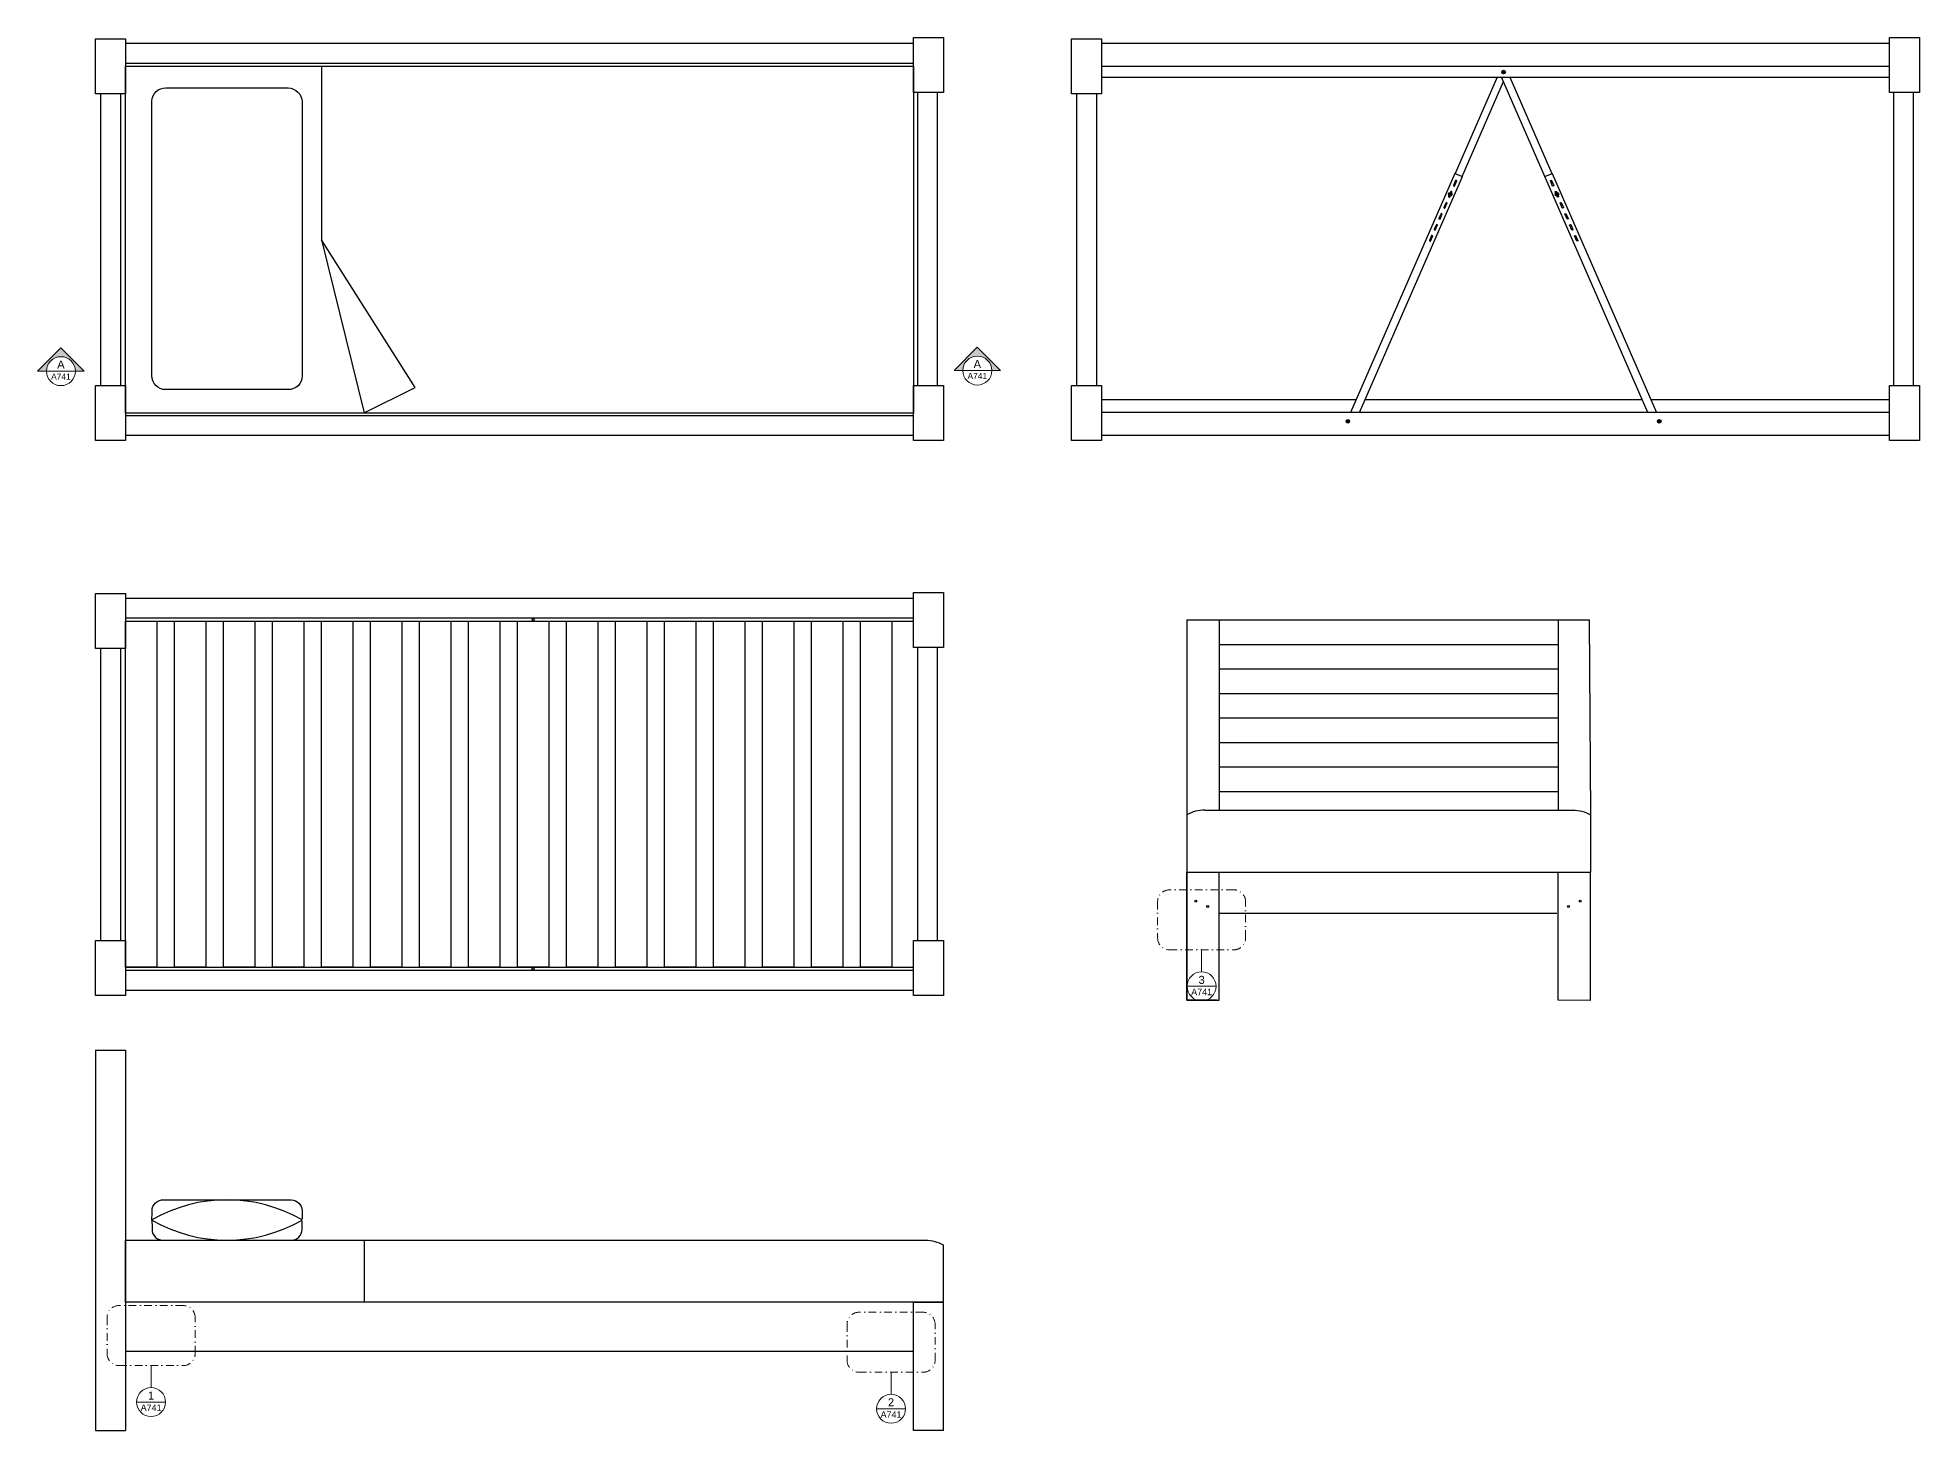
# Model space of a CAD drawing. Header units: centimetres. Extents: x -1245 to 705, y -309 to 797.
# Drawn here: x -707.3 to -237, y 248.2 to 596.1 of the extents above; entities that cross this region are included whole.
import ezdxf
from ezdxf.enums import TextEntityAlignment as Align

# ---------------------------------------------------------------- set-up
doc = ezdxf.new("R2010")
doc.units = ezdxf.units.CM
doc.header["$MEASUREMENT"] = 0
doc.linetypes.add('TRATTOPUNTO', pattern=[25.4, 12.7, -6.35, 0, -6.35])
doc.layers.add('A-ANNO-SYMB', color=3, linetype='Continuous', lineweight=18)
doc.layers.add('struttura', color=7, linetype='Continuous')
doc.styles.add('ARIAL', font='Arial.ttf')
doc.styles.get("Standard").update_dxf_attribs({"font": 'Arial.ttf'})

# ---------------------------------------------------------------- blocks, each defined once
blk = doc.blocks.new('SYMBOL')
at = {"layer": 'A-ANNO-SYMB', "linetype": 'Continuous', "lineweight": 20}
h = blk.add_hatch(color=256, dxfattribs=at)
h.dxf.hatch_style = 1
h.paths.add_polyline_path([(11.206, 4.948), (11.316, 4.948, -1), (11.678, 4.948), (11.788, 4.948), (11.497, 5.241)])
at = {"linetype": 'Continuous', "lineweight": 20}
blk.add_line((11.316, 4.948), (11.678, 4.948), dxfattribs=at)
at = {"layer": 'A-ANNO-SYMB', "linetype": 'Continuous', "lineweight": 20}
for p, q in [((11.206, 4.948), (11.497, 5.241)), ((11.788, 4.948), (11.497, 5.241)), ((11.316, 4.948), (11.206, 4.948)), ((11.678, 4.948), (11.788, 4.948))]:
    blk.add_line(p, q, dxfattribs=at)
blk.add_circle((11.497, 4.948), 0.181, dxfattribs=at)
for tag, p in [('TAVOLA', (11.497, 5.08)), ('SEZIONE', (11.497, 4.918))]:
    blk.add_attdef(tag, text='', height=0.1, dxfattribs=at).set_placement(p, align=Align.TOP_CENTER)
blk = doc.blocks.new('DETAGLI')
at = {"layer": 'A-ANNO-SYMB', "linetype": 'Continuous'}
blk.add_line((486.7, 356.2), (504.8, 356.2), dxfattribs=at)
blk.add_circle((495.7, 356.2), 9.05, dxfattribs=at)
for tag, p in [('SEZIONE', (495.7, 354.7)), ('TAVOLA', (495.7, 362.8))]:
    blk.add_attdef(tag, text='', height=5, dxfattribs=at).set_placement(p, align=Align.TOP_CENTER)

msp = doc.modelspace()

# ---------------------------------------------------------------- linework, layer by layer
for p, q in [((-441.45, 588.95), (-244.54, 588.95)), ((-441.45, 586.25), (-244.54, 586.25)), ((-353.09, 562.2), (-351.25, 561.4)), ((-330.64, 561.4), (-328.81, 562.2)), ((-441.45, 505.74), (-377.74, 505.74)), ((-375.56, 505.74), (-306.34, 505.74)), ((-304.16, 505.74), (-244.54, 505.74))]:
    msp.add_line(p, q)
for points in [[(-342.53, 586.25), (-353.04, 562.18)], [(-351.3, 561.42), (-340.95, 585.13)], [(-330.6, 561.42), (-341.44, 586.25)], [(-339.37, 586.25), (-328.86, 562.18)], [(-353.09, 562.2), (-379.17, 502.46)], [(-376.99, 502.46), (-351.25, 561.4)], [(-304.91, 502.46), (-330.64, 561.4)], [(-328.81, 562.2), (-302.72, 502.46)]]:
    msp.add_lwpolyline(points)
for points in [[(-340.77, 587.55), (-340.89, 587.55, -0.414214), (-340.9, 587.56), (-340.9, 587.68, 0.414214), (-340.91, 587.69), (-340.99, 587.69, 0.414214), (-341, 587.68), (-341, 587.56, -0.414214), (-341.01, 587.55), (-341.13, 587.55, 0.414214), (-341.14, 587.54), (-341.14, 587.46, 0.414214), (-341.13, 587.45), (-341.01, 587.45, -0.414214), (-341, 587.44), (-341, 587.32, 0.414214), (-340.99, 587.31), (-340.91, 587.31, 0.414214), (-340.9, 587.32), (-340.9, 587.44, -0.414214), (-340.89, 587.45), (-340.77, 587.45, 0.414214), (-340.76, 587.46), (-340.76, 587.54, 0.414214)], [(-340.77, 587.55), (-340.89, 587.55, -0.414214), (-340.9, 587.56), (-340.9, 587.68, 0.414214), (-340.91, 587.69), (-340.99, 587.69, 0.414214), (-341, 587.68), (-341, 587.56, -0.414214), (-341.01, 587.55), (-341.13, 587.55, 0.414214), (-341.14, 587.54), (-341.14, 587.46, 0.414214), (-341.13, 587.45), (-341.01, 587.45, -0.414214), (-341, 587.44), (-341, 587.32, 0.414214), (-340.99, 587.31), (-340.91, 587.31, 0.414214), (-340.9, 587.32), (-340.9, 587.44, -0.414214), (-340.89, 587.45), (-340.77, 587.45, 0.414214), (-340.76, 587.46), (-340.76, 587.54, 0.414214)], [(-352.68, 560.39), (-352.86, 560.47, 0.414214), (-352.93, 560.44), (-353.49, 559.16, 0.414214), (-353.46, 559.09), (-353.28, 559.01, 0.414214), (-353.21, 559.04), (-352.65, 560.32, 0.414214)], [(-329.22, 560.39), (-329.03, 560.47, -0.414214), (-328.97, 560.44), (-328.41, 559.16, -0.414214), (-328.43, 559.09), (-328.62, 559.01, -0.414214), (-328.68, 559.04), (-329.24, 560.32, -0.414214)], [(-355.08, 554.89), (-355.26, 554.97, 0.414214), (-355.33, 554.94), (-355.89, 553.66, 0.414214), (-355.86, 553.59), (-355.68, 553.51, 0.414214), (-355.62, 553.54), (-355.06, 554.82, 0.414214)], [(-354.09, 557.04), (-354.21, 557.04, -0.414214), (-354.22, 557.05), (-354.22, 557.17, 0.414214), (-354.23, 557.18), (-354.31, 557.18, 0.414214), (-354.32, 557.17), (-354.32, 557.05, -0.414214), (-354.33, 557.04), (-354.46, 557.04, 0.414214), (-354.47, 557.03), (-354.47, 556.95, 0.414214), (-354.46, 556.94), (-354.33, 556.94, -0.414214), (-354.32, 556.93), (-354.32, 556.81, 0.414214), (-354.31, 556.8), (-354.23, 556.8, 0.414214), (-354.22, 556.81), (-354.22, 556.93, -0.414214), (-354.21, 556.94), (-354.09, 556.94, 0.414214), (-354.08, 556.95), (-354.08, 557.03, 0.414214)], [(-327.81, 557.04), (-327.69, 557.04, 0.414214), (-327.68, 557.05), (-327.68, 557.17, -0.414214), (-327.67, 557.18), (-327.59, 557.18, -0.414214), (-327.58, 557.17), (-327.58, 557.05, 0.414214), (-327.57, 557.04), (-327.44, 557.04, -0.414214), (-327.43, 557.03), (-327.43, 556.95, -0.414214), (-327.44, 556.94), (-327.57, 556.94, 0.414214), (-327.58, 556.93), (-327.58, 556.81, -0.414214), (-327.59, 556.8), (-327.67, 556.8, -0.414214), (-327.68, 556.81), (-327.68, 556.93, 0.414214), (-327.69, 556.94), (-327.81, 556.94, -0.414214), (-327.82, 556.95), (-327.82, 557.03, -0.414214)], [(-326.82, 554.89), (-326.63, 554.97, -0.414214), (-326.57, 554.94), (-326.01, 553.66, -0.414214), (-326.03, 553.59), (-326.22, 553.51, -0.414214), (-326.28, 553.54), (-326.84, 554.82, -0.414214)], [(-356.28, 552.14), (-356.46, 552.22, 0.414214), (-356.53, 552.19), (-357.09, 550.91, 0.414214), (-357.07, 550.84), (-356.88, 550.76, 0.414214), (-356.82, 550.79), (-356.26, 552.07, 0.414214)], [(-325.62, 552.14), (-325.43, 552.22, -0.414214), (-325.37, 552.19), (-324.81, 550.91, -0.414214), (-324.83, 550.84), (-325.02, 550.76, -0.414214), (-325.08, 550.79), (-325.64, 552.07, -0.414214)], [(-358.68, 546.64), (-358.87, 546.72, 0.414214), (-358.93, 546.69), (-359.49, 545.41, 0.414214), (-359.47, 545.34), (-359.28, 545.26, 0.414214), (-359.22, 545.29), (-358.66, 546.57, 0.414214)], [(-357.48, 549.39), (-357.67, 549.47, 0.414214), (-357.73, 549.44), (-358.29, 548.16, 0.414214), (-358.27, 548.09), (-358.08, 548.01, 0.414214), (-358.02, 548.04), (-357.46, 549.32, 0.414214)], [(-324.42, 549.39), (-324.23, 549.47, -0.414214), (-324.17, 549.44), (-323.61, 548.16, -0.414214), (-323.63, 548.09), (-323.82, 548.01, -0.414214), (-323.88, 548.04), (-324.44, 549.32, -0.414214)], [(-323.22, 546.64), (-323.03, 546.72, -0.414214), (-322.97, 546.69), (-322.41, 545.41, -0.414214), (-322.43, 545.34), (-322.61, 545.26, -0.414214), (-322.68, 545.29), (-323.24, 546.57, -0.414214)], [(-379.67, 500.32), (-379.8, 500.32, -0.414214), (-379.81, 500.33), (-379.81, 500.45, 0.414214), (-379.82, 500.46), (-379.9, 500.46, 0.414214), (-379.91, 500.45), (-379.91, 500.33, -0.414214), (-379.92, 500.32), (-380.04, 500.32, 0.414214), (-380.05, 500.31), (-380.05, 500.23, 0.414214), (-380.04, 500.22), (-379.92, 500.22, -0.414214), (-379.91, 500.21), (-379.91, 500.09, 0.414214), (-379.9, 500.08), (-379.82, 500.08, 0.414214), (-379.81, 500.09), (-379.81, 500.21, -0.414214), (-379.8, 500.22), (-379.67, 500.22, 0.414214), (-379.66, 500.23), (-379.66, 500.31, 0.414214)], [(-301.86, 500.32), (-301.98, 500.32, -0.414214), (-301.99, 500.33), (-301.99, 500.45, 0.414214), (-302, 500.46), (-302.08, 500.46, 0.414214), (-302.09, 500.45), (-302.09, 500.33, -0.414214), (-302.1, 500.32), (-302.22, 500.32, 0.414214), (-302.23, 500.31), (-302.23, 500.23, 0.414214), (-302.22, 500.22), (-302.1, 500.22, -0.414214), (-302.09, 500.21), (-302.09, 500.09, 0.414214), (-302.08, 500.08), (-302, 500.08, 0.414214), (-301.99, 500.09), (-301.99, 500.21, -0.414214), (-301.98, 500.22), (-301.86, 500.22, 0.414214), (-301.85, 500.23), (-301.85, 500.31, 0.414214)]]:
    msp.add_lwpolyline(points, format="xyb", close=True)
for points in [[(-354.58, 556.66), (-354.69, 556.41, 0.414214), (-354.66, 556.34), (-354.48, 556.26, 0.414214), (-354.41, 556.29), (-354.3, 556.54)], [(-353.96, 557.32), (-353.85, 557.57, 0.414214), (-353.88, 557.64), (-354.06, 557.72, 0.414214), (-354.13, 557.69), (-354.24, 557.44)], [(-327.93, 557.32), (-328.04, 557.57, -0.414214), (-328.02, 557.64), (-327.83, 557.72, -0.414214), (-327.77, 557.69), (-327.66, 557.44)], [(-327.32, 556.66), (-327.21, 556.41, -0.414214), (-327.23, 556.34), (-327.42, 556.26, -0.414214), (-327.48, 556.29), (-327.59, 556.54)]]:
    msp.add_lwpolyline(points, format="xyb")
for centre, radius in [((-340.95, 587.5), 0.45), ((-340.95, 587.5), 0.45), ((-340.95, 587.5), 0.397), ((-340.95, 587.5), 0.397), ((-354.27, 556.99), 0.45), ((-354.27, 556.99), 0.397), ((-327.63, 556.99), 0.45), ((-327.63, 556.99), 0.397), ((-379.86, 500.27), 0.45), ((-379.86, 500.27), 0.397), ((-302.04, 500.27), 0.45), ((-302.04, 500.27), 0.397), ((-417.85, 380.4), 0.253), ((-414.9, 379.06), 0.253), ((-324.74, 379.06), 0.253), ((-321.79, 380.4), 0.253)]:
    msp.add_circle(centre, radius)
at = {"layer": 'A-ANNO-SYMB'}
for p, q in [((-416.4, 368.24), (-416.4, 362.74)), ((-678.91, 264.39), (-678.91, 258.89)), ((-494.01, 262.71), (-494.01, 257.21))]:
    msp.add_line(p, q, dxfattribs=at)
at = {"layer": 'A-ANNO-SYMB', "linetype": 'TRATTOPUNTO', "ltscale": 0.15}
for points in [[(-405.4, 371.24), (-405.4, 380.24, 0.414214), (-408.4, 383.24), (-424.4, 383.24, 0.414214), (-427.4, 380.24), (-427.4, 371.24, 0.414214), (-424.4, 368.24), (-408.4, 368.24, 0.414214)], [(-667.91, 267.39), (-667.91, 276.39, 0.414214), (-670.91, 279.39), (-686.91, 279.39, 0.414214), (-689.91, 276.39), (-689.91, 267.39, 0.414214), (-686.91, 264.39), (-670.91, 264.39, 0.414214)], [(-483.01, 265.71), (-483.01, 274.71, 0.414214), (-486.01, 277.71), (-502.01, 277.71, 0.414214), (-505.01, 274.71), (-505.01, 265.71, 0.414214), (-502.01, 262.71), (-486.01, 262.71, 0.414214)]]:
    msp.add_lwpolyline(points, format="xyb", close=True, dxfattribs=at)
at = {"layer": 'struttura'}
for p, q in [((-636.36, 588.95), (-636.36, 545.63)), ((-636.36, 545.63), (-625.65, 502.35)), ((-612.91, 508.72), (-636.36, 545.63)), ((-625.65, 502.35), (-612.91, 508.72)), ((-420.09, 450.65), (-420.09, 355.65)), ((-420.09, 450.65), (-405.38, 450.65)), ((-411.98, 450.65), (-411.98, 403.15)), ((-405.38, 450.65), (-334.31, 450.65)), ((-334.31, 450.65), (-319.6, 450.65)), ((-327.32, 450.65), (-327.32, 403.15)), ((-319.6, 450.65), (-319.2, 401.98)), ((-411.98, 444.53), (-327.32, 444.53)), ((-411.98, 438.42), (-327.32, 438.42)), ((-411.98, 432.3), (-327.32, 432.3)), ((-411.98, 426.18), (-327.32, 426.18)), ((-411.98, 420.06), (-327.32, 420.06)), ((-411.98, 413.95), (-337.96, 413.95)), ((-337.96, 413.95), (-327.32, 413.95)), ((-411.98, 407.83), (-334.9, 407.83)), ((-334.9, 407.83), (-327.32, 407.83)), ((-415.63, 403.15), (-323.66, 403.15)), ((-405.38, 403.19), (-405.38, 403.15)), ((-334.31, 403.15), (-334.31, 403.15)), ((-420.09, 355.65), (-420.09, 387.65)), ((-420.09, 387.65), (-319.2, 387.65)), ((-411.98, 387.68), (-327.66, 387.68)), ((-411.98, 355.65), (-411.98, 387.65)), ((-327.32, 355.65), (-327.32, 387.6)), ((-319.2, 355.6), (-319.2, 387.65)), ((-411.98, 377.42), (-327.66, 377.42)), ((-412.6, 355.65), (-420.09, 355.65)), ((-420.09, 355.65), (-411.98, 355.65)), ((-319.2, 355.6), (-327.32, 355.65)), ((-692.81, 343.21), (-692.81, 248.21)), ((-692.81, 343.21), (-685.32, 343.21)), ((-685.32, 343.21), (-685.32, 248.21)), ((-685.32, 280.21), (-685.32, 295.71)), ((-685.32, 295.71), (-485.41, 295.71)), ((-625.65, 295.71), (-625.65, 280.21)), ((-480.92, 280.21), (-685.32, 280.21)), ((-488.41, 248.21), (-488.41, 280.21)), ((-488.41, 280.21), (-480.92, 280.21)), ((-480.92, 248.21), (-480.92, 280.21)), ((-685.32, 268.01), (-488.41, 268.01)), ((-692.81, 248.21), (-685.32, 248.21)), ((-480.92, 248.21), (-488.41, 248.21))]:
    msp.add_line(p, q, dxfattribs=at)
for points in [[(-692.81, 595.82), (-685.32, 595.82), (-685.32, 582.08), (-692.81, 582.08)], [(-488.41, 596.11), (-480.92, 596.11), (-480.92, 582.37), (-488.41, 582.37)], [(-448.94, 595.82), (-441.45, 595.82), (-441.45, 582.08), (-448.94, 582.08)], [(-244.54, 596.11), (-237.05, 596.11), (-237.05, 582.37), (-244.54, 582.37)], [(-685.32, 588.95), (-488.41, 588.95), (-488.41, 502.32), (-685.32, 502.32)], [(-692.81, 509.18), (-685.32, 509.18), (-685.32, 495.45), (-692.81, 495.45)], [(-488.41, 509.18), (-480.92, 509.18), (-480.92, 495.45), (-488.41, 495.45)], [(-448.94, 509.18), (-441.45, 509.18), (-441.45, 495.45), (-448.94, 495.45)], [(-244.54, 509.18), (-237.05, 509.18), (-237.05, 495.45), (-244.54, 495.45)], [(-692.81, 457.22), (-685.32, 457.22), (-685.32, 443.49), (-692.81, 443.49)], [(-488.41, 457.52), (-480.92, 457.52), (-480.92, 443.78), (-488.41, 443.78)], [(-685.32, 450.35), (-677.46, 450.35), (-677.46, 363.89), (-685.32, 363.89)], [(-673.08, 450.35), (-665.22, 450.35), (-665.22, 363.89), (-673.08, 363.89)], [(-660.84, 450.35), (-652.97, 450.35), (-652.97, 363.89), (-660.84, 363.89)], [(-648.59, 450.35), (-640.73, 450.35), (-640.73, 363.89), (-648.59, 363.89)], [(-636.35, 450.35), (-628.49, 450.35), (-628.49, 363.89), (-636.35, 363.89)], [(-624.1, 450.35), (-616.24, 450.35), (-616.24, 363.89), (-624.1, 363.89)], [(-611.86, 450.35), (-604, 450.35), (-604, 363.89), (-611.86, 363.89)], [(-599.61, 450.35), (-591.75, 450.35), (-591.75, 363.89), (-599.61, 363.89)], [(-587.37, 450.35), (-579.51, 450.35), (-579.51, 363.89), (-587.37, 363.89)], [(-575.12, 450.35), (-567.26, 450.35), (-567.26, 363.89), (-575.12, 363.89)], [(-562.88, 450.35), (-555.02, 450.35), (-555.02, 363.89), (-562.88, 363.89)], [(-550.63, 450.35), (-542.77, 450.35), (-542.77, 363.89), (-550.63, 363.89)], [(-538.39, 450.35), (-530.53, 450.35), (-530.53, 363.89), (-538.39, 363.89)], [(-526.14, 450.35), (-518.28, 450.35), (-518.28, 363.89), (-526.14, 363.89)], [(-513.9, 450.35), (-506.04, 450.35), (-506.04, 363.89), (-513.9, 363.89)], [(-501.65, 450.35), (-493.79, 450.35), (-493.79, 363.89), (-501.65, 363.89)], [(-692.81, 370.59), (-685.32, 370.59), (-685.32, 356.85), (-692.81, 356.85)], [(-488.41, 370.59), (-480.92, 370.59), (-480.92, 356.85), (-488.41, 356.85)]]:
    msp.add_lwpolyline(points, close=True, dxfattribs=at)
for points in [[(-685.32, 594.71), (-488.41, 594.71)], [(-441.45, 594.71), (-244.54, 594.71)], [(-685.32, 589.74), (-488.41, 589.74)], [(-441.45, 588.95), (-244.54, 588.95)], [(-691.45, 509.18), (-691.45, 582.08)], [(-686.49, 509.18), (-686.49, 582.08)], [(-487.42, 582.37), (-487.42, 509.18)], [(-482.45, 582.37), (-482.45, 509.18)], [(-447.58, 509.18), (-447.58, 582.08)], [(-442.61, 509.18), (-442.61, 582.08)], [(-243.54, 582.37), (-243.54, 509.18)], [(-238.58, 582.37), (-238.58, 509.18)], [(-488.41, 501.67), (-685.32, 501.67)], [(-244.54, 502.46), (-441.45, 502.46)], [(-488.41, 496.71), (-685.32, 496.71)], [(-244.54, 496.71), (-441.45, 496.71)], [(-685.32, 456.11), (-488.41, 456.11)], [(-685.32, 451.15), (-488.41, 451.15)], [(-685.32, 450.35), (-488.41, 450.35)], [(-691.45, 370.59), (-691.45, 443.49)], [(-686.49, 370.59), (-686.49, 443.49)], [(-487.42, 443.78), (-487.42, 370.59)], [(-482.45, 443.78), (-482.45, 370.59)], [(-488.41, 363.87), (-685.32, 363.87)], [(-488.41, 363.08), (-685.32, 363.08)], [(-488.41, 358.11), (-685.32, 358.11)]]:
    msp.add_lwpolyline(points, dxfattribs=at)
for points in [[(-678.69, 545.9), (-678.69, 580.28, -0.432307), (-675.21, 583.54), (-644.67, 583.54, -0.414026), (-641.19, 580.07), (-641.19, 511.58, -0.419057), (-644.64, 508.19), (-675.31, 508.19, -0.423065), (-678.71, 511.69), (-678.69, 580.28)], [(-415.63, 403.15, 0.12952), (-420.09, 401.98), (-420.09, 387.65)], [(-323.66, 403.15, -0.12952), (-319.2, 401.98), (-319.2, 387.65)], [(-678.69, 300.75), (-678.67, 302.51), (-678.67, 303.07, -0.436463), (-675.75, 305.78, 0.037699), (-675.75, 305.78), (-643.89, 305.78, -0.414026), (-641.18, 303.07), (-641.18, 300.96)], [(-678.69, 300.75), (-678.67, 298.99), (-678.67, 298.42, 0.436463), (-675.75, 295.71, -0.037699), (-675.75, 295.71), (-643.89, 295.71, 0.414026), (-641.18, 298.42), (-641.18, 300.54)], [(-485.41, 295.71, -0.12952), (-480.95, 294.54), (-480.95, 280.21)]]:
    msp.add_lwpolyline(points, format="xyb", dxfattribs=at)
at = {"layer": 'struttura', "color": 3}
for centre in [(-583.44, 450.75), (-583.47, 363.5)]:
    msp.add_circle(centre, 0.281, dxfattribs=at)
at = {"layer": 'struttura'}
for centre, start, end in [((-659.95, 268.41), 59.8937, 120.1063), ((-659.95, 333.11), 239.8937, 300.1063)]:
    msp.add_arc(centre, 37.4, start, end, dxfattribs=at)

# ---------------------------------------------------------------- block references
at = {"layer": 'A-ANNO-SYMB', "linetype": 'Continuous', "lineweight": 20}
ref = msp.add_blockref('SYMBOL', (-931.39, 413.84), dxfattribs=dict(at, xscale=20, yscale=20, zscale=20))
ref.add_attrib('SEZIONE', 'A', dxfattribs={"layer": '0', "linetype": 'Continuous', "lineweight": 20, "height": 2, "style": 'ARIAL'}).set_placement((-701.45, 515.44), align=Align.TOP_CENTER)
ref.add_attrib('TAVOLA', 'A741', dxfattribs={"layer": '0', "linetype": 'Continuous', "lineweight": 20, "height": 1.5, "style": 'ARIAL'}).set_placement((-701.45, 512.2), align=Align.TOP_CENTER)
ref = msp.add_blockref('SYMBOL', (-702.39, 413.98), dxfattribs=dict(at, xscale=20, yscale=20, zscale=20))
ref.add_attrib('SEZIONE', 'A', dxfattribs={"linetype": 'Continuous', "lineweight": 20, "height": 2, "style": 'ARIAL'}).set_placement((-472.45, 515.58), align=Align.TOP_CENTER)
ref.add_attrib('TAVOLA', 'A741', dxfattribs={"linetype": 'Continuous', "lineweight": 20, "height": 1.5, "style": 'ARIAL'}).set_placement((-472.45, 512.35), align=Align.TOP_CENTER)
at = {"layer": 'A-ANNO-SYMB'}
ref = msp.add_blockref('DETAGLI', (-614.68, 216.65), dxfattribs=dict(at, xscale=0.4, yscale=0.4, zscale=0.4))
ref.add_attrib('SEZIONE', 'A741', dxfattribs={"linetype": 'Continuous', "height": 1.6, "style": 'ARIAL'}).set_placement((-416.4, 358.52), align=Align.TOP_CENTER)
ref.add_attrib('TAVOLA', '3', dxfattribs={"linetype": 'Continuous', "height": 2, "style": 'ARIAL'}).set_placement((-416.4, 361.75), align=Align.TOP_CENTER)
ref = msp.add_blockref('DETAGLI', (-877.2, 112.8), dxfattribs=dict(at, xscale=0.4, yscale=0.4, zscale=0.4))
ref.add_attrib('SEZIONE', 'A741', dxfattribs={"linetype": 'Continuous', "height": 1.6, "style": 'ARIAL'}).set_placement((-678.91, 254.67), align=Align.TOP_CENTER)
ref.add_attrib('TAVOLA', '1', dxfattribs={"linetype": 'Continuous', "height": 2, "style": 'ARIAL'}).set_placement((-678.91, 257.91), align=Align.TOP_CENTER)
ref = msp.add_blockref('DETAGLI', (-692.29, 111.12), dxfattribs=dict(at, xscale=0.4, yscale=0.4, zscale=0.4))
ref.add_attrib('SEZIONE', 'A741', dxfattribs={"linetype": 'Continuous', "height": 1.6, "style": 'ARIAL'}).set_placement((-494.01, 252.99), align=Align.TOP_CENTER)
ref.add_attrib('TAVOLA', '2', dxfattribs={"linetype": 'Continuous', "height": 2, "style": 'ARIAL'}).set_placement((-494.01, 256.23), align=Align.TOP_CENTER)

doc.saveas('drawing.dxf')
